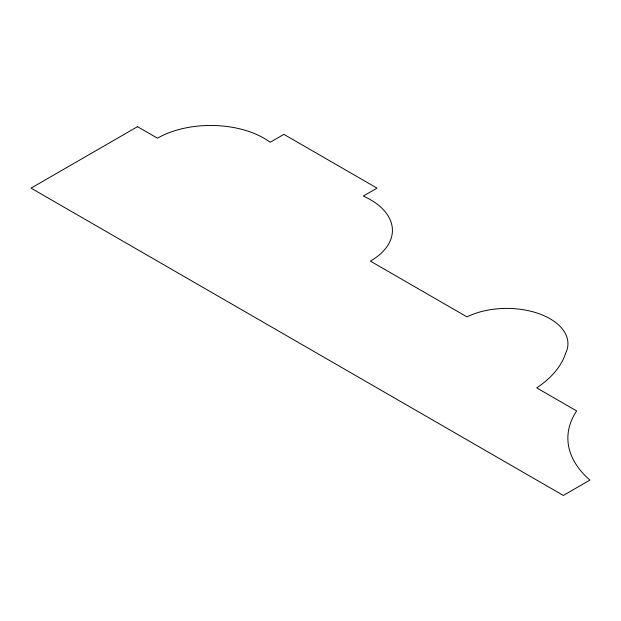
<?xml version="1.0" encoding="UTF-8"?>
<svg xmlns="http://www.w3.org/2000/svg" width="621" height="621" viewBox="0 0 621 621"><rect width="100%" height="100%" fill="white"/><g stroke="black" fill="none" stroke-linecap="round" stroke-linejoin="round"><path stroke-width="0.93" d="M137.505 126.676L31.05 188.132L563.332 495.449L589.95 480.08A130.682 75.444 0 0 1 576.645 410.939L536.723 387.884A127.196 73.441 0 0 0 565.576 353.442A61.161 35.312 0 0 0 539.828 314.001A61.161 35.312 0 0 0 466.984 316.896L370.38 261.123A75.273 43.462 0 0 0 363.308 196.057L377.032 188.132L283.882 134.353L270.158 142.279A75.273 43.462 0 0 0 157.47 138.196L137.505 126.676"/></g></svg>
